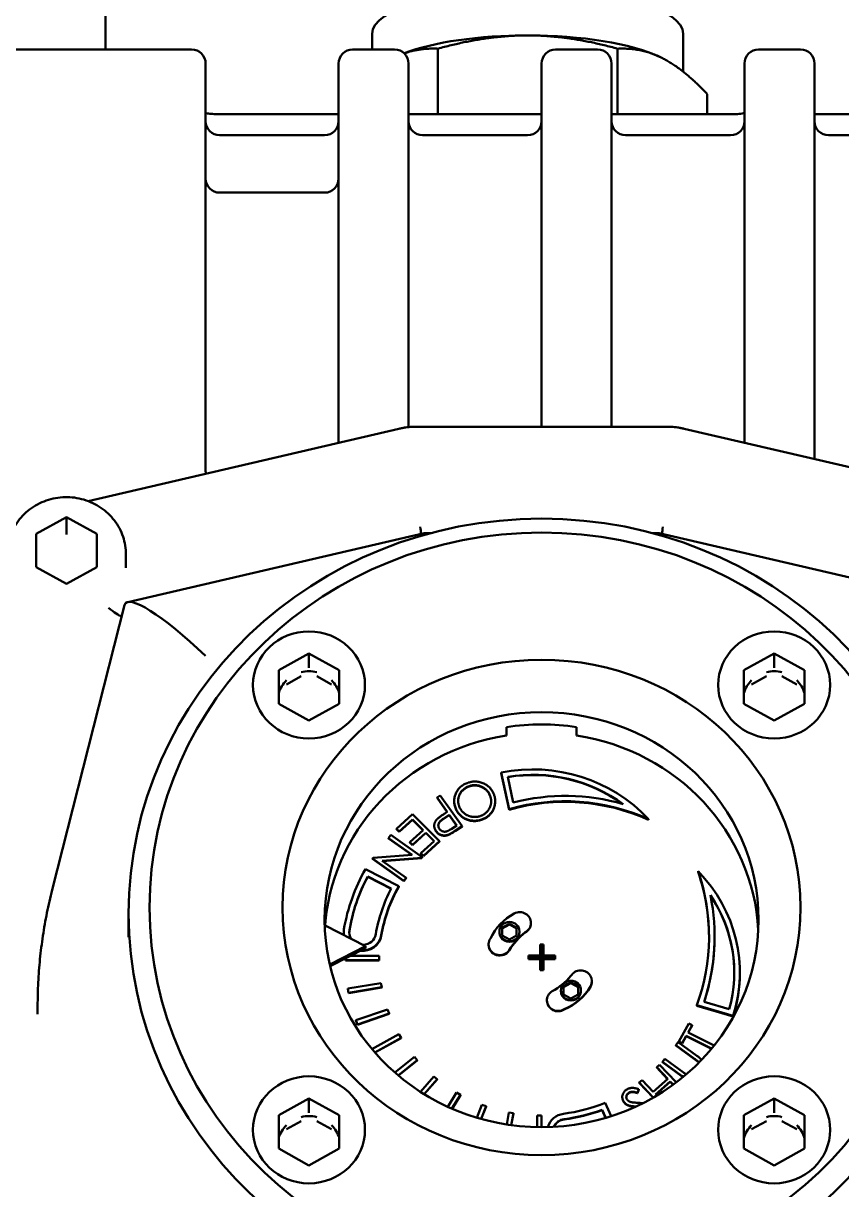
# Model space of a CAD drawing. Header units: inches. Extents: x 11 to 1621, y 11 to 1332.
# Drawn here: x 766.334 to 768.635, y 376.105 to 379.385 of the extents above; entities that cross this region are included whole.
import ezdxf

# ---------------------------------------------------------------- set-up
doc = ezdxf.new("R2010")
doc.units = ezdxf.units.IN
doc.header["$LTSCALE"] = 48
doc.header["$MEASUREMENT"] = 0
doc.layers.add('Visible (ANSI)', color=7, linetype='Continuous', lineweight=50)

msp = doc.modelspace()

# ---------------------------------------------------------------- linework, layer by layer
at = {"layer": 'Visible (ANSI)'}
for p, q in [((766.564929, 392.101354), (766.564929, 379.311432)), ((767.314929, 379.355317), (767.314929, 379.311432)), ((768.189929, 379.355317), (768.189929, 379.2491)), ((767.499838, 379.129505), (767.499838, 379.313891)), ((768.00502, 379.129505), (768.00502, 379.313891)), ((766.807228, 379.311432), (766.000142, 379.311432)), ((767.378094, 379.311432), (767.259984, 379.311432)), ((767.94896, 379.311432), (767.83085, 379.311432)), ((768.123554, 379.291082), (768.123774, 379.290979)), ((768.519827, 379.311432), (768.401716, 379.311432)), ((766.846598, 379.272062), (766.846598, 379.25214)), ((766.846598, 379.010007), (766.846598, 379.25214)), ((767.220614, 379.25214), (767.220614, 379.272083)), ((767.220614, 379.010007), (767.220614, 379.25214)), ((767.417464, 379.272062), (767.417464, 379.25214)), ((767.417464, 379.010007), (767.417464, 379.25214)), ((767.79148, 379.25214), (767.79148, 379.272083)), ((767.79148, 379.010007), (767.79148, 379.25214)), ((767.988331, 379.272062), (767.988331, 379.25214)), ((767.988331, 379.010007), (767.988331, 379.25214)), ((768.362346, 379.271012), (768.362346, 379.266157)), ((768.362346, 379.010007), (768.362346, 379.25214)), ((768.559197, 379.272062), (768.559197, 379.25214)), ((768.559197, 379.010007), (768.559197, 379.25214)), ((768.257611, 379.129505), (768.257611, 379.185979)), ((766.885968, 379.129505), (767.220614, 379.129505)), ((767.417464, 379.129505), (767.79148, 379.129505)), ((767.988331, 379.129505), (768.322976, 379.129505)), ((768.559197, 379.129505), (768.893842, 379.129505)), ((767.181244, 379.070331), (766.885968, 379.070331)), ((767.75211, 379.070331), (767.456834, 379.070331)), ((768.322976, 379.070331), (768.027701, 379.070331)), ((768.893842, 379.070331), (768.598567, 379.070331)), ((766.846598, 379.010007), (766.846598, 378.937394)), ((767.220614, 378.937394), (767.220614, 379.010007)), ((767.417464, 379.010007), (767.417464, 378.937394)), ((767.79148, 378.937394), (767.79148, 379.010007)), ((767.988331, 379.010007), (767.988331, 378.937394)), ((768.362346, 378.937394), (768.362346, 379.010007)), ((768.559197, 379.010007), (768.559197, 378.937394)), ((766.846598, 378.604459), (766.846598, 378.937394)), ((767.220614, 378.937394), (767.220614, 378.604459)), ((767.417464, 378.604459), (767.417464, 378.937394)), ((767.79148, 378.604459), (767.79148, 378.937394)), ((767.988331, 378.604459), (767.988331, 378.937394)), ((768.362346, 378.604459), (768.362346, 378.937394)), ((768.559197, 378.604459), (768.559197, 378.937394)), ((767.181244, 378.909012), (766.885968, 378.909012)), ((766.846598, 378.604459), (766.846598, 378.125441)), ((767.220614, 378.205606), (767.220614, 378.604459)), ((767.417464, 378.604459), (767.417464, 378.249485)), ((767.79148, 378.250357), (767.79148, 378.604459)), ((767.988331, 378.604459), (767.988331, 378.250354)), ((768.362346, 378.205608), (768.362346, 378.604459)), ((768.559197, 378.604459), (768.559197, 378.15982)), ((766.515872, 378.041689), (767.390446, 378.245108)), ((767.436197, 378.250354), (768.146763, 378.250354)), ((768.192514, 378.245108), (769.067088, 378.041689)), ((766.370021, 377.949511), (766.45526, 377.996573)), ((766.45526, 377.996573), (766.540498, 377.949511)), ((766.45526, 377.996573), (766.45526, 377.947653)), ((766.370021, 377.855387), (766.370021, 377.949511)), ((766.540498, 377.949511), (766.540498, 377.855387)), ((766.627659, 377.757648), (767.46116, 377.951513)), ((767.461235, 377.951522), (767.48035, 377.951522)), ((768.10261, 377.951522), (768.121725, 377.951522)), ((768.121801, 377.951513), (768.955302, 377.757648)), ((766.622582, 377.853528), (766.622582, 377.890938)), ((766.45526, 377.808324), (766.370021, 377.855387)), ((766.540498, 377.855387), (766.45526, 377.808324)), ((766.415008, 376.947722), (766.618806, 377.748975)), ((767.052028, 377.565648), (767.137267, 377.61271)), ((767.137267, 377.61271), (767.222506, 377.565648)), ((767.137267, 377.61271), (767.137267, 377.572423)), ((768.360454, 377.565648), (768.445693, 377.61271)), ((768.445693, 377.61271), (768.530932, 377.565648)), ((768.445693, 377.61271), (768.445693, 377.572423)), ((767.052028, 377.471523), (767.052028, 377.565648)), ((767.073769, 377.525853), (767.115527, 377.548909)), ((767.159007, 377.548909), (767.200766, 377.525853)), ((767.222506, 377.565648), (767.222506, 377.471523)), ((768.360454, 377.471523), (768.360454, 377.565648)), ((768.382195, 377.525853), (768.423953, 377.548909)), ((768.467433, 377.548909), (768.509192, 377.525853)), ((768.530932, 377.565648), (768.530932, 377.471523)), ((767.137267, 377.424461), (767.052028, 377.471523)), ((767.222506, 377.471523), (767.137267, 377.424461)), ((768.445693, 377.424461), (768.360454, 377.471523)), ((768.530932, 377.471523), (768.445693, 377.424461)), ((767.693055, 377.405581), (767.693055, 377.382559)), ((767.889905, 377.382559), (767.889905, 377.405581)), ((767.677595, 377.278275), (767.699913, 377.174927)), ((767.677595, 377.276433), (767.677595, 377.278275)), ((767.699913, 377.173085), (767.677595, 377.276433)), ((767.711904, 377.193863), (767.696262, 377.266296)), ((767.497386, 377.207395), (767.506418, 377.213265)), ((767.506418, 377.213265), (767.567807, 377.126873)), ((767.586071, 377.239239), (767.586071, 377.238318)), ((767.64607, 377.214552), (767.64607, 377.213631)), ((767.497386, 377.206474), (767.497386, 377.207395)), ((767.525916, 377.167229), (767.497386, 377.207395)), ((767.525469, 377.166937), (767.497386, 377.206474)), ((767.545527, 377.197888), (767.545527, 377.196968)), ((767.660998, 377.197374), (767.660998, 377.196453)), ((767.383841, 377.119415), (767.42889, 377.160721)), ((767.42889, 377.160721), (767.50481, 377.084993)), ((767.516531, 377.149004), (767.531945, 377.158761)), ((767.516531, 377.148083), (767.531945, 377.15784)), ((767.525916, 377.167229), (767.519468, 377.163026)), ((767.531945, 377.158761), (767.552813, 377.129386)), ((767.531945, 377.158761), (767.531945, 377.15784)), ((767.531945, 377.15784), (767.552366, 377.129095)), ((767.549944, 377.177047), (767.549944, 377.176126)), ((767.625467, 377.14597), (767.625467, 377.146891)), ((767.699913, 377.174927), (767.699913, 377.173085)), ((768.091841, 377.147148), (768.091841, 377.145306)), ((767.383841, 377.118494), (767.383841, 377.119415)), ((767.391305, 377.11196), (767.383841, 377.119415)), ((767.391305, 377.11104), (767.383841, 377.118494)), ((767.391305, 377.11196), (767.428448, 377.146023)), ((767.428448, 377.145102), (767.391305, 377.11104)), ((767.458238, 377.116311), (767.421095, 377.082248)), ((767.428448, 377.145102), (767.428448, 377.146023)), ((767.428448, 377.146023), (767.458238, 377.116311)), ((767.457757, 377.11587), (767.428448, 377.145102)), ((767.489567, 377.128655), (767.489567, 377.127734)), ((767.552813, 377.129386), (767.536847, 377.118996)), ((767.54981, 377.115174), (767.567807, 377.126873)), ((767.567807, 377.125952), (767.54981, 377.114253)), ((767.567807, 377.125952), (767.567807, 377.126873)), ((767.360691, 377.093867), (767.367492, 377.10261)), ((767.360691, 377.092947), (767.360691, 377.093867)), ((767.427446, 377.046437), (767.360691, 377.093867)), ((767.426274, 377.046349), (767.360691, 377.092947)), ((767.367492, 377.10261), (767.4558, 377.03987)), ((767.391305, 377.11196), (767.391305, 377.11104)), ((767.421095, 377.081327), (767.421095, 377.082248)), ((767.421095, 377.082248), (767.428536, 377.074836)), ((767.428536, 377.073915), (767.421095, 377.081327)), ((767.428536, 377.074836), (767.465679, 377.108898)), ((767.465679, 377.107978), (767.428536, 377.073915)), ((767.489418, 377.085225), (767.451944, 377.050867)), ((767.45943, 377.043391), (767.50481, 377.084993)), ((767.50481, 377.084072), (767.45943, 377.04247)), ((767.465679, 377.107978), (767.465679, 377.108898)), ((767.465679, 377.108898), (767.489418, 377.085225)), ((767.488937, 377.084784), (767.465679, 377.107978)), ((767.495001, 377.112289), (767.495001, 377.11321)), ((767.50481, 377.084072), (767.50481, 377.084993)), ((767.527992, 377.101962), (767.527992, 377.102883)), ((767.428536, 377.073915), (767.428536, 377.074836)), ((767.451944, 377.049946), (767.451944, 377.050867)), ((767.451944, 377.050867), (767.45943, 377.043391)), ((767.45943, 377.04247), (767.451944, 377.049946)), ((767.317431, 377.03818), (767.315952, 377.03628)), ((767.315952, 377.035359), (767.315952, 377.03628)), ((767.40426, 376.973539), (767.315952, 377.03628)), ((767.40426, 376.972618), (767.315952, 377.035359)), ((767.317431, 377.03818), (767.427446, 377.046437)), ((767.454365, 377.038032), (767.343135, 377.029902)), ((767.343135, 377.029902), (767.41073, 376.98188)), ((767.454365, 377.037111), (767.34431, 377.029067)), ((767.4558, 377.03987), (767.454365, 377.038032)), ((767.4558, 377.038949), (767.454365, 377.037111)), ((767.454365, 377.037111), (767.454365, 377.038032)), ((767.4558, 377.038949), (767.4558, 377.03987)), ((767.45943, 377.04247), (767.45943, 377.043391)), ((767.389543, 376.958153), (767.295838, 377.006467)), ((767.302425, 376.985961), (767.368439, 376.951925)), ((767.302425, 376.985961), (767.302425, 376.98504)), ((767.302425, 376.98504), (767.368062, 376.951198)), ((768.231736, 376.998568), (768.231736, 377.00041)), ((767.389543, 376.958153), (767.389543, 376.956311)), ((767.41073, 376.98188), (767.40426, 376.973539)), ((767.41073, 376.98096), (767.40426, 376.972618)), ((767.40426, 376.972618), (767.40426, 376.973539)), ((767.41073, 376.98096), (767.41073, 376.98188)), ((766.630063, 376.881448), (766.630063, 376.814911)), ((767.681067, 376.841765), (767.701123, 376.852838)), ((767.701123, 376.852838), (767.721179, 376.841765)), ((767.701123, 376.850536), (767.701123, 376.852838)), ((767.761625, 376.855224), (767.761625, 376.854303)), ((767.296507, 376.7899), (767.182791, 376.848158)), ((767.234957, 376.828927), (767.234957, 376.827085)), ((767.672777, 376.830691), (767.672777, 376.828849)), ((767.701123, 376.850536), (767.681067, 376.839462)), ((767.681067, 376.819618), (767.681067, 376.841765)), ((767.701123, 376.808545), (767.681067, 376.819618)), ((767.721179, 376.839462), (767.701123, 376.850536)), ((767.721179, 376.819618), (767.701123, 376.808545)), ((767.721179, 376.841765), (767.721179, 376.819618)), ((767.729469, 376.830691), (767.729469, 376.828849)), ((767.745466, 376.828917), (767.745466, 376.827996)), ((767.195629, 376.73822), (767.296507, 376.7899)), ((767.296507, 376.7899), (767.296507, 376.784145)), ((767.642392, 376.794567), (767.642392, 376.793647)), ((767.787122, 376.763046), (767.787122, 376.794132)), ((767.787122, 376.794132), (767.797015, 376.794132)), ((767.792068, 376.788727), (767.787122, 376.794132)), ((767.792068, 376.788727), (767.797015, 376.794132)), ((767.792068, 376.757642), (767.792068, 376.788727)), ((767.797015, 376.794132), (767.797015, 376.763046)), ((768.278185, 376.816896), (768.278185, 376.815975)), ((767.296507, 376.784145), (767.196841, 376.733085)), ((767.240443, 376.749996), (767.240443, 376.755423)), ((767.334931, 376.762044), (767.253367, 376.762044)), ((767.334931, 376.749996), (767.334931, 376.762044)), ((767.700433, 376.777434), (767.700433, 376.778355)), ((767.754616, 376.753586), (767.754616, 376.763046)), ((767.754616, 376.763046), (767.787122, 376.763046)), ((767.754616, 376.763046), (767.759562, 376.757642)), ((767.759562, 376.757642), (767.754616, 376.753586)), ((767.787122, 376.753586), (767.754616, 376.753586)), ((767.759562, 376.757642), (767.792068, 376.757642)), ((767.792068, 376.757642), (767.787122, 376.763046)), ((767.792068, 376.757642), (767.787122, 376.753586)), ((767.787122, 376.7225), (767.787122, 376.753586)), ((767.792068, 376.757642), (767.797015, 376.763046)), ((767.792068, 376.757642), (767.792068, 376.726556)), ((767.792068, 376.757642), (767.797015, 376.753586)), ((767.792068, 376.757642), (767.824574, 376.757642)), ((767.797015, 376.763046), (767.82952, 376.763046)), ((767.82952, 376.753586), (767.797015, 376.753586)), ((767.797015, 376.753586), (767.797015, 376.7225)), ((767.824574, 376.757642), (767.82952, 376.763046)), ((767.824574, 376.757642), (767.82952, 376.753586)), ((767.82952, 376.763046), (767.82952, 376.753586)), ((767.240443, 376.749075), (767.240443, 376.749996)), ((767.334931, 376.749996), (767.240443, 376.749996)), ((767.334931, 376.749075), (767.240443, 376.749075)), ((767.334931, 376.749075), (767.334931, 376.749996)), ((767.792068, 376.726556), (767.787122, 376.7225)), ((767.797015, 376.7225), (767.787122, 376.7225)), ((767.792068, 376.726556), (767.797015, 376.7225)), ((767.853328, 376.676807), (767.873937, 376.688186)), ((767.873937, 376.688186), (767.894546, 376.676807)), ((767.873937, 376.685884), (767.873937, 376.688186)), ((767.933013, 376.691325), (767.933013, 376.690404)), ((768.34907, 376.715628), (768.34907, 376.713786)), ((767.33968, 376.686046), (767.246627, 376.670355)), ((767.246627, 376.670355), (767.246627, 376.669434)), ((767.248815, 376.65849), (767.246627, 376.670355)), ((767.248815, 376.657569), (767.246627, 376.669434)), ((767.341867, 376.674181), (767.248815, 376.65849)), ((767.341867, 376.67326), (767.248815, 376.657569)), ((767.248815, 376.657569), (767.248815, 376.65849)), ((767.341867, 376.674181), (767.33968, 376.686046)), ((767.341867, 376.67326), (767.341867, 376.674181)), ((767.84559, 376.665429), (767.84559, 376.663587)), ((767.873937, 376.685884), (767.853328, 376.674505)), ((767.853328, 376.65405), (767.853328, 376.676807)), ((767.894546, 376.674505), (767.873937, 376.685884)), ((767.894546, 376.676807), (767.894546, 376.65405)), ((767.902283, 376.665429), (767.902283, 376.663587)), ((767.806592, 376.637542), (767.806592, 376.636621)), ((767.873937, 376.642671), (767.853328, 376.65405)), ((767.894546, 376.65405), (767.873937, 376.642671)), ((768.228262, 376.621715), (768.228262, 376.623557)), ((768.228262, 376.623557), (768.33009, 376.593865)), ((768.319338, 376.612744), (768.248313, 376.633454)), ((766.374157, 376.621737), (766.374157, 376.598716)), ((767.358156, 376.611991), (767.269366, 376.581086)), ((767.362464, 376.60067), (767.273675, 376.569765)), ((767.362464, 376.599749), (767.273675, 376.568844)), ((767.362464, 376.60067), (767.358156, 376.611991)), ((767.362464, 376.599749), (767.362464, 376.60067)), ((767.8553, 376.611397), (767.8553, 376.612317)), ((768.33009, 376.592023), (768.228262, 376.621715)), ((768.33009, 376.593865), (768.33009, 376.592023)), ((767.269366, 376.581086), (767.269366, 376.580166)), ((767.273675, 376.569765), (767.269366, 376.581086)), ((767.273675, 376.568844), (767.269366, 376.580166)), ((767.273675, 376.568844), (767.273675, 376.569765)), ((768.177605, 376.521566), (768.205628, 376.572164)), ((768.214991, 376.567433), (768.203596, 376.546865)), ((768.214991, 376.566512), (768.203995, 376.546663)), ((768.205628, 376.572164), (768.214991, 376.567433)), ((768.214991, 376.566512), (768.214991, 376.567433)), ((767.389798, 376.54213), (767.314288, 376.500439)), ((767.396097, 376.531696), (767.322346, 376.490976)), ((767.396097, 376.530775), (767.322888, 376.490354)), ((767.396097, 376.531696), (767.389798, 376.54213)), ((767.396097, 376.530775), (767.396097, 376.531696)), ((768.198385, 376.537467), (768.186968, 376.516835)), ((768.198385, 376.536546), (768.186968, 376.515914)), ((768.198385, 376.536546), (768.198385, 376.537467)), ((768.269512, 376.501448), (768.198385, 376.537467)), ((768.268973, 376.5008), (768.198385, 376.536546)), ((768.203596, 376.546865), (768.27645, 376.509971)), ((768.169134, 376.511579), (768.175825, 376.51992)), ((768.169134, 376.510658), (768.169134, 376.511579)), ((768.221823, 376.472913), (768.169134, 376.511579)), ((768.221823, 376.471992), (768.169134, 376.510658)), ((768.175825, 376.51992), (768.228514, 376.481254)), ((768.177605, 376.520645), (768.177605, 376.521566)), ((768.186968, 376.516835), (768.177605, 376.521566)), ((768.186968, 376.515914), (768.177605, 376.520645)), ((768.186968, 376.515914), (768.186968, 376.516835)), ((767.433645, 376.478584), (767.378629, 376.434437)), ((767.441743, 376.469355), (767.388088, 376.4263)), ((767.441743, 376.468434), (767.388648, 376.425828)), ((767.441743, 376.469355), (767.433645, 376.478584)), ((767.441743, 376.468434), (767.441743, 376.469355)), ((768.131483, 376.464655), (768.138174, 376.472997)), ((768.131483, 376.463735), (768.131483, 376.464655)), ((768.184172, 376.425989), (768.131483, 376.464655)), ((768.184172, 376.425068), (768.131483, 376.463735)), ((768.138174, 376.472997), (768.190863, 376.434331)), ((768.115349, 376.448933), (768.12352, 376.456029)), ((768.115349, 376.448012), (768.115349, 376.448933)), ((768.146353, 376.416349), (768.115349, 376.448933)), ((768.145874, 376.415932), (768.115349, 376.448012)), ((768.12352, 376.456029), (768.170411, 376.406752)), ((767.488365, 376.423285), (767.450545, 376.380182)), ((767.498016, 376.415541), (767.461137, 376.373511)), ((767.498016, 376.41462), (767.461662, 376.373188)), ((767.498016, 376.415541), (767.488365, 376.423285)), ((767.498016, 376.41462), (767.498016, 376.415541)), ((768.065884, 376.405874), (768.074055, 376.412991)), ((768.065884, 376.404953), (768.065884, 376.405874)), ((768.105769, 376.36396), (768.065884, 376.405874)), ((768.105203, 376.363635), (768.065884, 376.404953)), ((768.074055, 376.412991), (768.105059, 376.380406)), ((768.105059, 376.380406), (768.146353, 376.416349)), ((768.153596, 376.408746), (768.112302, 376.372804)), ((768.153596, 376.407825), (768.112781, 376.3723)), ((768.153596, 376.407825), (768.153596, 376.408746)), ((768.161674, 376.400256), (768.153596, 376.408746)), ((768.161157, 376.399879), (768.153596, 376.407825)), ((767.052028, 376.314394), (767.137267, 376.361456)), ((767.137267, 376.361456), (767.222506, 376.314394)), ((767.137267, 376.361456), (767.137267, 376.321169)), ((767.552295, 376.377913), (767.528065, 376.337779)), ((767.563206, 376.371889), (767.539529, 376.332672)), ((767.563206, 376.370968), (767.53997, 376.332481)), ((767.563206, 376.371889), (767.552295, 376.377913)), ((767.563206, 376.370968), (767.563206, 376.371889)), ((768.018456, 376.365509), (768.018456, 376.364589)), ((768.037117, 376.376533), (768.037117, 376.377454)), ((768.065118, 376.387104), (768.061253, 376.37701)), ((768.065118, 376.386184), (768.061253, 376.376089)), ((768.061253, 376.376089), (768.061253, 376.37701)), ((768.065118, 376.386184), (768.065118, 376.387104)), ((768.112302, 376.372804), (768.115362, 376.369588)), ((768.360454, 376.314394), (768.445693, 376.361456)), ((768.445693, 376.361456), (768.530932, 376.314394)), ((768.445693, 376.361456), (768.445693, 376.321169)), ((767.623493, 376.343847), (767.609528, 376.307155)), ((767.635331, 376.339726), (767.62161, 376.303676)), ((767.635331, 376.338805), (767.621928, 376.303588)), ((767.635331, 376.339726), (767.623493, 376.343847)), ((767.635331, 376.338805), (767.635331, 376.339726)), ((767.961786, 376.329555), (767.971947, 376.306713)), ((767.961786, 376.328634), (767.961786, 376.329555)), ((767.961786, 376.328634), (767.971585, 376.306606)), ((767.986988, 376.311371), (767.970217, 376.349077)), ((768.022653, 376.351276), (768.022653, 376.352197)), ((768.036631, 376.340781), (768.036631, 376.341701)), ((767.052028, 376.220269), (767.052028, 376.314394)), ((767.073769, 376.274599), (767.115527, 376.297655)), ((767.159007, 376.297655), (767.200766, 376.274599)), ((767.222506, 376.314394), (767.222506, 376.220269)), ((767.699794, 376.322121), (767.693535, 376.288176)), ((767.712201, 376.320029), (767.699794, 376.322121)), ((767.712201, 376.320029), (767.705994, 376.286365)), ((767.712201, 376.319108), (767.70616, 376.286342)), ((767.712201, 376.319108), (767.712201, 376.320029)), ((767.778882, 376.313396), (767.778882, 376.280734)), ((767.79148, 376.313396), (767.778882, 376.313396)), ((767.79148, 376.313396), (767.79148, 376.28061)), ((768.360454, 376.220269), (768.360454, 376.314394)), ((768.382195, 376.274599), (768.423953, 376.297655)), ((768.467433, 376.297655), (768.509192, 376.274599)), ((768.530932, 376.314394), (768.530932, 376.220269)), ((767.137267, 376.173207), (767.052028, 376.220269)), ((767.222506, 376.220269), (767.137267, 376.173207)), ((768.445693, 376.173207), (768.360454, 376.220269)), ((768.530932, 376.220269), (768.445693, 376.173207))]:
    msp.add_line(p, q, dxfattribs=at)
for centre, start, end in [((766.807228, 379.272062), 0, 90), ((767.259984, 379.272062), 90, 179.993353), ((767.378094, 379.272062), 0, 90), ((767.83085, 379.272062), 90, 179.993353), ((767.94896, 379.272062), 0, 90), ((768.401716, 379.272062), 90, 179.956906), ((768.519827, 379.272062), 0, 90), ((766.885968, 379.109701), 180, 270), ((767.181244, 379.109701), 270, 359.999772), ((767.456834, 379.109701), 180, 270), ((767.75211, 379.109701), 270, 359.999807), ((768.027701, 379.109701), 180, 270), ((768.322976, 379.109701), 270, 359.99983), ((768.598567, 379.109701), 180, 270), ((766.885968, 378.948382), 180, 270), ((767.181244, 378.948382), 270, 359.996653)]:
    msp.add_arc(centre, 0.03937, start, end, dxfattribs=at)
for centre, major_axis, ratio, start_param, end_param in [((767.752429, 379.355317), (0.4375, 0), 0.2923717, 0, 3.14159265), ((767.752429, 379.223347), (0.4375, 0), 0.2923717, 1.57079633, 2.48917314), ((767.752429, 379.223347), (0.4375, 0), 0.2923717, 0.55805947, 1.57079633), ((767.450354, 377.991758), (0.009036, -0.07874), 0.03458935, 5.00512536, 5.27367516), ((768.132606, 377.991758), (-0.009036, -0.07874), 0.03458935, 1.00951014, 1.27805995), ((767.492825, 377.675931), (0.031628, -0.275588), 0.03458935, 2.95454443, 3.14556225), ((768.090135, 377.675931), (-0.031628, -0.275588), 0.03458935, 3.13762306, 3.32864088), ((766.846347, 377.525566), (0.22443, -0.229088), 0.17872486, 1.75124598, 3.24990978), ((766.553032, 377.783048), (0.064123, -0.065454), 0.17872486, 5.21345918, 5.97926859), ((767.137267, 377.478298), (-0.088583, 0), 0.95630476, 4.464433, 4.96034496), ((768.445693, 377.478298), (-0.088583, 0), 0.95630476, 4.464433, 4.96034496), ((767.137267, 377.478298), (-0.088583, 0), 0.95630476, 5.51163056, 6.00754251), ((767.137267, 377.478298), (0.088583, 0), 0.95630476, 0.2756428, 0.77155475), ((768.445693, 377.478298), (-0.088583, 0), 0.95630476, 5.51163056, 6.00754251), ((768.445693, 377.478298), (0.088583, 0), 0.95630476, 0.2756428, 0.77155475), ((767.79148, 376.82965), (-0.610236, 0), 0.95630476, 4.55039103, 4.87438693), ((767.79148, 376.806628), (-0.610236, 0), 0.95630476, 4.87438693, 6.2338539), ((767.79148, 376.806628), (0.610236, 0), 0.95630476, 0.04933141, 1.40879837), ((767.765891, 376.869411), (0.436567, 0), 0.95630476, 0.72782987, 1.77445151), ((767.765891, 376.869411), (0.420819, 0), 0.95630476, 0.91858737, 1.73702047), ((767.765891, 376.86849), (-0.420819, 0), 0.95630476, 4.06645335, 4.87815), ((767.858156, 376.674338), (0.546857, 0), 0.95630476, 1.12926751, 1.86436313), ((767.858156, 376.674338), (-0.562605, 0), 0.95630476, 4.41817634, 4.97536487), ((767.858156, 376.672496), (-0.546857, 0), 0.95630476, 4.27086017, 5.00595579), ((767.79148, 376.750917), (-0.563091, 0), 0.95630476, 5.78870879, 6.12250103), ((767.79148, 376.750917), (-0.547343, 0), 0.95630476, 5.81748455, 6.12250103), ((767.79148, 376.749996), (-0.547343, 0), 0.95630476, 5.81748455, 6.12250103), ((767.647337, 376.816896), (0.6151, 0), 0.95630476, 5.94827538, 6.60046138), ((767.912503, 376.715628), (0.436567, 0), 0.95630476, 5.98722932, 7.03385096), ((767.647337, 376.815054), (0.6151, 0), 0.95630476, 0.00156549, 0.31727607), ((767.79148, 376.750917), (-0.472382, 0), 0.95630476, 5.82205244, 6.12250103), ((767.79148, 376.750917), (-0.456634, 0), 0.95630476, 5.78870879, 6.12250103), ((767.79148, 376.749075), (-0.456634, 0), 0.95630476, 5.78870879, 6.12250103), ((767.647337, 376.816896), (0.630848, 0), 0.95630476, 5.97422032, 6.47779045), ((767.912503, 376.715628), (0.420819, 0), 0.95630476, 6.02466036, 6.85544603), ((767.912503, 376.714707), (0.420819, 0), 0.95630476, 0.00114411, 0.57106909), ((767.730129, 376.855224), (0.031496, 0), 0.95630476, 5.22101561, 8.36260827), ((767.79148, 376.749996), (0.15748, 0), 0.95630476, 2.07942296, 2.72433511), ((767.730129, 376.854303), (0.031496, 0), 0.95630476, 5.22101561, 6.28318531), ((767.288186, 376.828927), (-0.053228, 0), 0.95630476, 6.12250103, 6.43738385), ((767.288186, 376.827085), (-0.053228, 0), 0.95630476, 0, 0.1148311), ((767.288186, 376.828927), (-0.03748, 0), 0.95630476, 6.12250103, 6.81682286), ((767.288186, 376.828006), (-0.03748, 0), 0.95630476, 6.12250103, 6.27033913), ((767.288186, 376.827085), (0.053228, 0), 0.95630476, 4.59032821, 6.12250103), ((767.288186, 376.828927), (0.053228, 0), 0.95630476, 4.64809359, 6.12250103), ((767.288186, 376.828927), (0.03748, 0), 0.95630476, 4.7659294, 6.12250103), ((767.701123, 376.828849), (0.028346, 0), 0.95630476, 3.14159265, 6.28318531), ((767.863332, 376.68929), (0.187644, 0), 0.95630476, 2.24994964, 2.62221843), ((767.863332, 376.68837), (-0.187644, 0), 0.95630476, 5.39154229, 5.76381108), ((767.673888, 376.794567), (-0.031496, 0), 0.95630476, 5.70504823, 8.85641757), ((767.673888, 376.793647), (-0.031496, 0), 0.95630476, 0, 2.57323226), ((767.647337, 376.815975), (0.630848, 0), 0.95630476, 5.97568047, 6.28318531), ((767.901517, 376.691325), (0.031496, 0), 0.95630476, 5.77455867, 8.91615133), ((767.728001, 376.818708), (-0.187644, 0), 0.95630476, 2.09017055, 2.46243934), ((767.901517, 376.690404), (0.031496, 0), 0.95630476, 5.77455867, 6.28318531), ((767.912503, 376.713786), (0.436567, 0), 0.95630476, 5.98722932, 6.28318531), ((767.838088, 376.637542), (-0.031496, 0), 0.95630476, 5.28074937, 8.43211871), ((767.873937, 376.663587), (0.028346, 0), 0.95630476, 3.14159265, 6.28318531), ((767.79148, 376.749996), (-0.15748, 0), 0.95630476, 1.98805387, 2.63296602), ((767.79148, 376.749075), (-0.15748, 0), 0.95630476, 1.98805387, 2.63296602), ((767.838088, 376.636621), (-0.031496, 0), 0.95630476, 0, 2.1489334), ((767.79148, 376.750917), (-0.456634, 0), 0.95630476, 1.70649668, 1.97297204), ((767.79148, 376.750917), (0.472382, 0), 0.95630476, 4.84808933, 5.08122104), ((767.79148, 376.749996), (0.472382, 0), 0.95630476, 4.84808933, 5.08122104), ((767.137267, 376.227044), (-0.088583, 0), 0.95630476, 4.464433, 4.96034496), ((767.860457, 376.267815), (-0.053228, 0), 0.95630476, 4.84808933, 6.02420939), ((767.860457, 376.267815), (0.03748, 0), 0.95630476, 1.70649668, 2.74877407), ((767.860457, 376.266894), (-0.03748, 0), 0.95630476, 4.84808933, 5.8616851), ((768.445693, 376.227044), (-0.088583, 0), 0.95630476, 4.464433, 4.96034496), ((767.137267, 376.227044), (-0.088583, 0), 0.95630476, 5.51163056, 6.00754251), ((767.137267, 376.227044), (0.088583, 0), 0.95630476, 0.2756428, 0.77155475), ((768.445693, 376.227044), (-0.088583, 0), 0.95630476, 5.51163056, 6.00754251), ((768.445693, 376.227044), (0.088583, 0), 0.95630476, 0.2756428, 0.77155475)]:
    msp.add_ellipse(centre, major_axis=major_axis, ratio=ratio, start_param=start_param, end_param=end_param, dxfattribs=at)
for centre, major_axis in [((767.79148, 376.881448), (1.161417, 0)), ((767.79148, 376.898714), (1.102362, 0)), ((767.137267, 377.524341), (-0.15748, 0)), ((768.445693, 377.524341), (-0.15748, 0)), ((767.79148, 376.898714), (-0.728346, 0)), ((767.79148, 376.864182), (-0.610236, 0)), ((767.701123, 376.830691), (0.028346, 0)), ((767.873937, 376.665429), (0.028346, 0)), ((767.137267, 376.273087), (-0.15748, 0)), ((768.445693, 376.273087), (-0.15748, 0))]:
    msp.add_ellipse(centre, major_axis=major_axis, ratio=0.95630476, dxfattribs=at)
for points, weights in [([(767.752429, 379.35126), (767.635201, 379.35126), (767.499838, 379.313891)], [1, 1.0379548493, 1]), ([(768.00502, 379.313891), (767.869657, 379.35126), (767.752429, 379.35126)], [1, 1.0379548493, 1]), ([(767.499838, 379.313891), (767.44928, 379.316203), (767.405043, 379.300764)], [1, 1.02808299377, 1.01460847625]), ([(768.131315, 379.287304), (768.072701, 379.316986), (768.00502, 379.313891)], [1, 1.0379548493, 1]), ([(768.257611, 379.185979), (768.189929, 379.257621), (768.131315, 379.287304)], [1, 1.0379548493, 1])]:
    msp.add_rational_spline(points, weights, degree=2, dxfattribs=at)
for points in [[(768.362346, 379.272092), (768.362346, 379.272089), (768.362346, 379.27173), (768.362346, 379.271012)], [(766.846598, 378.125441), (766.846598, 378.123231), (766.84681, 378.120984), (766.847225, 378.118759)]]:
    msp.add_open_spline(points, degree=3, dxfattribs=at)
for points, knots in [([(768.362346, 379.266157), (768.362346, 379.265981), (768.362346, 379.265626), (768.362346, 379.265163), (768.362346, 379.264808), (768.362346, 379.26464), (768.362346, 379.264543), (768.362346, 379.2645), (768.362346, 379.264105), (768.362346, 379.263136), (768.362346, 379.259367), (768.362346, 379.256562), (768.362346, 379.25214)], [0.702895725, 0.702895725, 0.702895725, 0.702895725, 0.71875, 0.734375, 0.7421875, 0.748046875, 0.748046875, 0.75, 0.75, 0.875, 0.875, 1, 1, 1, 1]), ([(766.846598, 379.132577), (766.847243, 379.132463), (766.847902, 379.13235), (766.85258, 379.131584), (766.857115, 379.131009), (766.867441, 379.13006), (766.873441, 379.129721), (766.881625, 379.12953), (766.883798, 379.129505), (766.885968, 379.129505)], [0.204914146, 0.204914146, 0.204914146, 0.204914146, 0.211565905, 0.211565905, 0.25126436, 0.25126436, 0.297448961, 0.297448961, 0.313985679, 0.313985679, 0.313985679, 0.313985679]), ([(768.322976, 379.129505), (768.329481, 379.129505), (768.336069, 379.129738), (768.348467, 379.130623), (768.354438, 379.131298), (768.360521, 379.132262), (768.361447, 379.132417), (768.362346, 379.132577)], [0, 0, 0, 0, 0.04956492, 0.04956492, 0.099648876, 0.099648876, 0.108891875, 0.108891875, 0.108891875, 0.108891875]), ([(767.436197, 378.250354), (767.433121, 378.250354), (767.430044, 378.250284), (767.423898, 378.250003), (767.420828, 378.249793), (767.414701, 378.249232), (767.411643, 378.248882), (767.405547, 378.248041), (767.402509, 378.247551), (767.396457, 378.246433), (767.393444, 378.245805), (767.390446, 378.245108)], [3.141592654, 3.141592654, 3.141592654, 3.141592654, 3.189309955, 3.189309955, 3.237027257, 3.237027257, 3.284744559, 3.284744559, 3.332461861, 3.332461861, 3.380179162, 3.380179162, 3.380179162, 3.380179162]), ([(768.192514, 378.245108), (768.189517, 378.245805), (768.186503, 378.246433), (768.180452, 378.247551), (768.177413, 378.248041), (768.171317, 378.248882), (768.16826, 378.249232), (768.162132, 378.249793), (768.159062, 378.250003), (768.152916, 378.250284), (768.14984, 378.250354), (768.146763, 378.250354)], [2.903006145, 2.903006145, 2.903006145, 2.903006145, 2.950723447, 2.950723447, 2.998440748, 2.998440748, 3.04615805, 3.04615805, 3.093875352, 3.093875352, 3.141592654, 3.141592654, 3.141592654, 3.141592654]), ([(766.622582, 377.890938), (766.622582, 377.90805), (766.619747, 377.925157), (766.60871, 377.957668), (766.600491, 377.973056), (766.579485, 378.000657), (766.566658, 378.012832), (766.537648, 378.032771), (766.521434, 378.040483), (766.487241, 378.050635), (766.469254, 378.053032), (766.433358, 378.052217), (766.415454, 378.04899), (766.381617, 378.037201), (766.365681, 378.028657), (766.337483, 378.007123), (766.325195, 377.994173), (766.305564, 377.965225), (766.298171, 377.949267), (766.289839, 377.919009), (766.287937, 377.904974), (766.287937, 377.890938)], [1.57079633, 1.57079633, 1.57079633, 1.57079633, 1.88471906, 1.88471906, 2.19994561, 2.19994561, 2.51840988, 2.51840988, 2.84053566, 2.84053566, 3.1653255, 3.1653255, 3.49097866, 3.49097866, 3.8154729, 3.8154729, 4.13705489, 4.13705489, 4.45489324, 4.45489324, 4.71238898, 4.71238898, 4.71238898, 4.71238898]), ([(767.549944, 377.177047), (767.549249, 377.178809), (767.547881, 377.182275), (767.546544, 377.187624), (767.545666, 377.192927), (767.545442, 377.19823), (767.545733, 377.203518), (767.546668, 377.208782), (767.5481, 377.214044), (767.55013, 377.219205), (767.552622, 377.224177), (767.555544, 377.228832), (767.558893, 377.233103), (767.562666, 377.236974), (767.56682, 377.24049), (767.571393, 377.243603), (767.576386, 377.246323), (767.579939, 377.247801), (767.581743, 377.248551)], [0, 0, 0, 0, 0.00015098411, 0.00029704723, 0.00044046426, 0.00058127275, 0.00072216621, 0.00086473172, 0.00100902401, 0.00115793068, 0.0013065069, 0.00145096609, 0.00159299329, 0.00173410405, 0.00187499411, 0.00201796537, 0.00216420756, 0.00231513352, 0.00231513352, 0.00231513352, 0.00231513352]), ([(767.581743, 377.248551), (767.583608, 377.24922), (767.587279, 377.250537), (767.592916, 377.251875), (767.598519, 377.252697), (767.6041, 377.252953), (767.609654, 377.252646), (767.615187, 377.251831), (767.620681, 377.250409), (767.626092, 377.248504), (767.631296, 377.246141), (767.636145, 377.243348), (767.640596, 377.240177), (767.644665, 377.236646), (767.648293, 377.232697), (767.651511, 377.228367), (767.654364, 377.223682), (767.65588, 377.220326), (767.656647, 377.218628)], [0, 0, 0, 0, 0.00015290759, 0.0003010216, 0.00044512658, 0.00058778207, 0.00072936667, 0.00087188089, 0.00101699411, 0.00116583812, 0.00131430359, 0.00145889256, 0.00159991713, 0.00174000563, 0.00188022416, 0.00202128614, 0.00216618768, 0.00231472204, 0.00231472204, 0.00231472204, 0.00231472204]), ([(767.560433, 377.18108), (767.560044, 377.182047), (767.559276, 377.183954), (767.558374, 377.186871), (767.557665, 377.189784), (767.557156, 377.192704), (767.556845, 377.195624), (767.556736, 377.198544), (767.556818, 377.201466), (767.557131, 377.204372), (767.557642, 377.207241), (767.558322, 377.210059), (767.559204, 377.212805), (767.560292, 377.215469), (767.561561, 377.218064), (767.563011, 377.220597), (767.564676, 377.223044), (767.566504, 377.225414), (767.568509, 377.227652), (767.570622, 377.229779), (767.572897, 377.231722), (767.575267, 377.233542), (767.577787, 377.235191), (767.580408, 377.23672), (767.583178, 377.238076), (767.585101, 377.238849), (767.586071, 377.239239)], [0, 0, 0, 0, 0.00008296223, 0.00016360182, 0.00024348469, 0.00032237621, 0.00040059375, 0.00047846293, 0.00055631372, 0.00063453127, 0.00071231055, 0.00078931947, 0.00086601808, 0.00094225303, 0.00101818706, 0.00109541452, 0.00117330819, 0.00125191706, 0.00133112435, 0.00140929309, 0.00148675079, 0.00156460159, 0.00164202848, 0.00172045916, 0.00179964839, 0.00188020907, 0.00188020907, 0.00188020907, 0.00188020907]), ([(767.55677, 377.198289), (767.556777, 377.199039), (767.556841, 377.200766), (767.557131, 377.203451), (767.557642, 377.20632), (767.558322, 377.209138), (767.559204, 377.211885), (767.560292, 377.214548), (767.561561, 377.217144), (767.563011, 377.219676), (767.564676, 377.222123), (767.566504, 377.224493), (767.568509, 377.226731), (767.570622, 377.228858), (767.572897, 377.230801), (767.575267, 377.232621), (767.577787, 377.23427), (767.580408, 377.235799), (767.583178, 377.237156), (767.585101, 377.237928), (767.586071, 377.238318)], [0.00049621708, 0.00049621708, 0.00049621708, 0.00049621708, 0.00055631372, 0.00063453127, 0.00071231055, 0.00078931947, 0.00086601808, 0.00094225303, 0.00101818706, 0.00109541452, 0.00117330819, 0.00125191706, 0.00133112435, 0.00140929309, 0.00148675079, 0.00156460159, 0.00164202848, 0.00172045916, 0.00179964839, 0.00188020907, 0.00188020907, 0.00188020907, 0.00188020907]), ([(767.586071, 377.239239), (767.587534, 377.239758), (767.59042, 377.240784), (767.594854, 377.241833), (767.599284, 377.242461), (767.60371, 377.242624), (767.608133, 377.242368), (767.612545, 377.241694), (767.616949, 377.240554), (767.621298, 377.239009), (767.625482, 377.237073), (767.629423, 377.234844), (767.633015, 377.232243), (767.636301, 377.229344), (767.639254, 377.226115), (767.641863, 377.22256), (767.644185, 377.218706), (767.645435, 377.215952), (767.64607, 377.214552)], [0, 0, 0, 0, 0.00011953058, 0.00023582272, 0.00034926428, 0.00046217444, 0.00057463419, 0.00068833212, 0.00080395605, 0.000923722, 0.00104331247, 0.0011596935, 0.00127409315, 0.00138785823, 0.00150179101, 0.0016171394, 0.00173538524, 0.0018575607, 0.0018575607, 0.0018575607, 0.0018575607]), ([(767.586071, 377.238318), (767.587534, 377.238838), (767.59042, 377.239863), (767.594854, 377.240912), (767.599284, 377.24154), (767.60371, 377.241703), (767.608133, 377.241447), (767.612545, 377.240773), (767.616949, 377.239633), (767.621298, 377.238088), (767.625482, 377.236153), (767.629423, 377.233923), (767.633015, 377.231322), (767.636301, 377.228423), (767.639254, 377.225194), (767.641863, 377.22164), (767.644185, 377.217785), (767.645435, 377.215031), (767.64607, 377.213631)], [0, 0, 0, 0, 0.00011953058, 0.00023582272, 0.00034926428, 0.00046217444, 0.00057463419, 0.00068833212, 0.00080395605, 0.000923722, 0.00104331247, 0.0011596935, 0.00127409315, 0.00138785823, 0.00150179101, 0.0016171394, 0.00173538524, 0.0018575607, 0.0018575607, 0.0018575607, 0.0018575607]), ([(767.64607, 377.214552), (767.646461, 377.213586), (767.647237, 377.211668), (767.648114, 377.208727), (767.648866, 377.20581), (767.649375, 377.202887), (767.649649, 377.199958), (767.649777, 377.197031), (767.649656, 377.194103), (767.649348, 377.19119), (767.648848, 377.18831), (767.64813, 377.185492), (767.647254, 377.182736), (767.64616, 377.180054), (767.64491, 377.177429), (767.643441, 377.174885), (767.641779, 377.172416), (767.639955, 377.170014), (767.63798, 377.167735), (767.635904, 377.16558), (767.633682, 377.163621), (767.631368, 377.161797), (767.628936, 377.160152), (767.626399, 377.158664), (767.623756, 377.157324), (767.62191, 377.156578), (767.620984, 377.156204)], [0, 0, 0, 0, 0.00008308521, 0.00016492703, 0.00024505778, 0.00032406625, 0.00040234476, 0.00048089374, 0.00055887835, 0.00063721184, 0.00071566331, 0.00079291654, 0.00086972885, 0.00094660341, 0.00102367479, 0.00110101673, 0.00117950071, 0.0012591364, 0.00133896409, 0.00141688324, 0.00149400425, 0.00157065238, 0.00164680585, 0.00172235384, 0.00179889371, 0.00187601679, 0.00187601679, 0.00187601679, 0.00187601679]), ([(767.656647, 377.218628), (767.657111, 377.217464), (767.658033, 377.215154), (767.65914, 377.211614), (767.659972, 377.208048), (767.660574, 377.204466), (767.660928, 377.200868), (767.661036, 377.197249), (767.660912, 377.193608), (767.6605, 377.189971), (767.659897, 377.186364), (767.659028, 377.182839), (767.657953, 377.179405), (767.65662, 377.176086), (767.655067, 377.172864), (767.653301, 377.169738), (767.651311, 377.166704), (767.649082, 377.163809), (767.646679, 377.161037), (767.644104, 377.158448), (767.641368, 377.15605), (767.638498, 377.153826), (767.635465, 377.151794), (767.63228, 377.149963), (767.628956, 377.14829), (767.626637, 377.14736), (767.625467, 377.146891)], [0, 0, 0, 0, 0.00009987854, 0.00019832902, 0.00029615551, 0.0003928094, 0.00048924194, 0.00058585622, 0.00068305307, 0.00078128301, 0.00087914209, 0.00097599377, 0.00107157752, 0.00116649828, 0.00126100652, 0.00135601963, 0.00145144308, 0.00154802269, 0.00164426652, 0.00174013848, 0.00183446768, 0.00192884252, 0.0020233187, 0.00211833349, 0.00221381541, 0.00231118438, 0.00231118438, 0.00231118438, 0.00231118438]), ([(767.64607, 377.213631), (767.646461, 377.212665), (767.647237, 377.210747), (767.648114, 377.207807), (767.648866, 377.204889), (767.649375, 377.201966), (767.649636, 377.19918), (767.649721, 377.197368), (767.649732, 377.196532)], [0, 0, 0, 0, 0.000083085214, 0.000164927034, 0.000245057781, 0.000324066251, 0.000402344759, 0.000469422485, 0.000469422485, 0.000469422485, 0.000469422485]), ([(767.549944, 377.176126), (767.549249, 377.177888), (767.547881, 377.181354), (767.546544, 377.186703), (767.545685, 377.191894), (767.545527, 377.195325), (767.545527, 377.196968)], [0, 0, 0, 0, 0.000150984109, 0.000297047232, 0.000440464264, 0.000572197001, 0.000572197001, 0.000572197001, 0.000572197001]), ([(767.620984, 377.156204), (767.620025, 377.155851), (767.618122, 377.155151), (767.615188, 377.15437), (767.61224, 377.153709), (767.609238, 377.153311), (767.606209, 377.153036), (767.603147, 377.153015), (767.600048, 377.153125), (767.596938, 377.153474), (767.593856, 377.153976), (767.590847, 377.154639), (767.587946, 377.15553), (767.585112, 377.15652), (767.582402, 377.157739), (767.579769, 377.159095), (767.577238, 377.160633), (767.57481, 377.162349), (767.572497, 377.164199), (767.57032, 377.166189), (767.568308, 377.168335), (767.56643, 377.170611), (767.564708, 377.173031), (767.563109, 377.175569), (767.561665, 377.178255), (767.560847, 377.180131), (767.560433, 377.18108)], [0, 0, 0, 0, 0.00007874915, 0.00015628127, 0.00023323802, 0.00031082764, 0.00038845216, 0.00046635322, 0.00054544752, 0.00062610536, 0.00070627985, 0.00078514019, 0.00086261886, 0.00093978027, 0.00101629901, 0.0010920688, 0.00116895306, 0.00124605871, 0.00132338715, 0.00140003485, 0.0014767698, 0.00155434505, 0.00163231152, 0.00171130102, 0.00179182841, 0.00187424455, 0.00187424455, 0.00187424455, 0.00187424455]), ([(767.660998, 377.196453), (767.660998, 377.196414), (767.660996, 377.195163), (767.660912, 377.192687), (767.6605, 377.189051), (767.659897, 377.185443), (767.659028, 377.181918), (767.657953, 377.178485), (767.65662, 377.175165), (767.655067, 377.171944), (767.653301, 377.168817), (767.651311, 377.165784), (767.649082, 377.162888), (767.646679, 377.160117), (767.644104, 377.157527), (767.641368, 377.155129), (767.638498, 377.152906), (767.635465, 377.150873), (767.63228, 377.149042), (767.628956, 377.147369), (767.626637, 377.14644), (767.625467, 377.14597)], [0.00058272831, 0.00058272831, 0.00058272831, 0.00058272831, 0.00058585622, 0.00068305307, 0.00078128301, 0.00087914209, 0.00097599377, 0.00107157752, 0.00116649828, 0.00126100652, 0.00135601963, 0.00145144308, 0.00154802269, 0.00164426652, 0.00174013848, 0.00183446768, 0.00192884252, 0.0020233187, 0.00211833349, 0.00221381541, 0.00231118438, 0.00231118438, 0.00231118438, 0.00231118438]), ([(767.519468, 377.163026), (767.518126, 377.16215), (767.51555, 377.160466), (767.511887, 377.158001), (767.508592, 377.155705), (767.505681, 377.153563), (767.503099, 377.15163), (767.500906, 377.149838), (767.499047, 377.148247), (767.497998, 377.147187), (767.497518, 377.146702)], [0, 0, 0, 0, 0.00012388053, 0.000237828305, 0.000341409934, 0.000434664765, 0.00051773405, 0.000591371682, 0.000654514331, 0.000707683315, 0.000707683315, 0.000707683315, 0.000707683315]), ([(767.504342, 377.119271), (767.503855, 377.120019), (767.502897, 377.121492), (767.501868, 377.123892), (767.501261, 377.126387), (767.500977, 377.128938), (767.50114, 377.131488), (767.501685, 377.133974), (767.502689, 377.136344), (767.503825, 377.138242), (767.505004, 377.139726), (767.506095, 377.140899), (767.507343, 377.142151), (767.508822, 377.143414), (767.510477, 377.144738), (767.512309, 377.146138), (767.514343, 377.147573), (767.515785, 377.148516), (767.516531, 377.149004)], [0, 0, 0, 0, 0.000069703346, 0.000137202673, 0.000204270115, 0.000272056602, 0.000339624959, 0.000405777908, 0.000472343, 0.000541284194, 0.000578301304, 0.000619784263, 0.000665518348, 0.000715243926, 0.000769848915, 0.000828965888, 0.000892743625, 0.000961250682, 0.000961250682, 0.000961250682, 0.000961250682]), ([(767.501055, 377.12883), (767.501072, 377.129414), (767.501198, 377.130832), (767.501685, 377.133053), (767.502689, 377.135423), (767.503825, 377.137321), (767.505004, 377.138805), (767.506095, 377.139978), (767.507343, 377.14123), (767.508822, 377.142493), (767.510477, 377.143818), (767.512309, 377.145217), (767.514343, 377.146652), (767.515785, 377.147595), (767.516531, 377.148083)], [0.000293399479, 0.000293399479, 0.000293399479, 0.000293399479, 0.000339624959, 0.000405777908, 0.000472343, 0.000541284194, 0.000578301304, 0.000619784263, 0.000665518348, 0.000715243926, 0.000769848915, 0.000828965888, 0.000892743625, 0.000961250682, 0.000961250682, 0.000961250682, 0.000961250682]), ([(767.625467, 377.146891), (767.623565, 377.146206), (767.61983, 377.144861), (767.614086, 377.143507), (767.608405, 377.142645), (767.602751, 377.142336), (767.597151, 377.142626), (767.591583, 377.143421), (767.586073, 377.144819), (767.58065, 377.146702), (767.57545, 377.149071), (767.570587, 377.151866), (767.566129, 377.155063), (767.562073, 377.158671), (767.558402, 377.162663), (767.555138, 377.167074), (767.55227, 377.171877), (767.550727, 377.175307), (767.549944, 377.177047)], [0, 0, 0, 0, 0.00015581792, 0.00030613583, 0.00045308209, 0.00059680309, 0.00073992988, 0.0008827955, 0.00102818804, 0.00117671152, 0.00132505115, 0.00146951756, 0.00161155187, 0.00175187124, 0.00189398979, 0.00203742846, 0.00218493948, 0.00233690152, 0.00233690152, 0.00233690152, 0.00233690152]), ([(767.625467, 377.14597), (767.623565, 377.145285), (767.61983, 377.14394), (767.614086, 377.142586), (767.608405, 377.141724), (767.602751, 377.141415), (767.597151, 377.141705), (767.591583, 377.1425), (767.586073, 377.143898), (767.58065, 377.145781), (767.57545, 377.14815), (767.570587, 377.150945), (767.566129, 377.154142), (767.562073, 377.157751), (767.558402, 377.161742), (767.555138, 377.166154), (767.55227, 377.170956), (767.550727, 377.174386), (767.549944, 377.176126)], [0, 0, 0, 0, 0.00015581792, 0.00030613583, 0.00045308209, 0.00059680309, 0.00073992988, 0.0008827955, 0.00102818804, 0.00117671152, 0.00132505115, 0.00146951756, 0.00161155187, 0.00175187124, 0.00189398979, 0.00203742846, 0.00218493948, 0.00233690152, 0.00233690152, 0.00233690152, 0.00233690152]), ([(767.497518, 377.146702), (767.496958, 377.146082), (767.495858, 377.144864), (767.494367, 377.142955), (767.493077, 377.140997), (767.492033, 377.138972), (767.491101, 377.13695), (767.490416, 377.134859), (767.489941, 377.13273), (767.489617, 377.130571), (767.48953, 377.128392), (767.489673, 377.126209), (767.48999, 377.12402), (767.490587, 377.121844), (767.491347, 377.11966), (767.492371, 377.1175), (767.49354, 377.115311), (767.494507, 377.113919), (767.495001, 377.11321)], [0, 0, 0, 0, 0.000065451087, 0.00012854783, 0.000190184202, 0.000250040123, 0.000308743732, 0.000366546159, 0.000424675927, 0.00048257402, 0.000540540349, 0.000598561209, 0.000657094877, 0.00071683445, 0.000778009891, 0.000840704387, 0.000906104721, 0.000974121905, 0.000974121905, 0.000974121905, 0.000974121905]), ([(767.495001, 377.112289), (767.494507, 377.112998), (767.49354, 377.11439), (767.492371, 377.116579), (767.491347, 377.118739), (767.490587, 377.120923), (767.48999, 377.123099), (767.489673, 377.125289), (767.489572, 377.126833), (767.489567, 377.127647), (767.489567, 377.127734)], [0, 0, 0, 0, 0.000068120358, 0.000133619896, 0.000196409492, 0.000257677729, 0.000317507919, 0.000376130376, 0.000434239246, 0.000441207732, 0.000441207732, 0.000441207732, 0.000441207732]), ([(767.536847, 377.118996), (767.536107, 377.11852), (767.534684, 377.117604), (767.53258, 377.116357), (767.530607, 377.115265), (767.52879, 377.114269), (767.527049, 377.113496), (767.525453, 377.112843), (767.523987, 377.112313), (767.522206, 377.111878), (767.520057, 377.111553), (767.517484, 377.11161), (767.514917, 377.112028), (767.512425, 377.11287), (767.510032, 377.113985), (767.507885, 377.115476), (767.50592, 377.1172), (767.504871, 377.118576), (767.504342, 377.119271)], [0, 0, 0, 0, 0.000067942929, 0.000130632108, 0.00018841481, 0.00024161035, 0.000290005176, 0.000334464074, 0.000373832215, 0.000409183985, 0.000474350625, 0.000538826445, 0.000604260167, 0.00067180184, 0.00073948991, 0.000806219475, 0.000873238031, 0.000941529264, 0.000941529264, 0.000941529264, 0.000941529264]), ([(767.527992, 377.102883), (767.528569, 377.103102), (767.529839, 377.103582), (767.531844, 377.104529), (767.53413, 377.105729), (767.536745, 377.107095), (767.539585, 377.108801), (767.54275, 377.110686), (767.546185, 377.112848), (767.548567, 377.114376), (767.54981, 377.115174)], [0, 0, 0, 0, 0.000047244846, 0.000103887347, 0.00017007835, 0.000245843384, 0.000330610561, 0.000425294469, 0.000529741388, 0.000643664917, 0.000643664917, 0.000643664917, 0.000643664917]), ([(767.54981, 377.114253), (767.548567, 377.113456), (767.546185, 377.111927), (767.54275, 377.109766), (767.539585, 377.10788), (767.536745, 377.106174), (767.53413, 377.104808), (767.531844, 377.103608), (767.529839, 377.102661), (767.528569, 377.102181), (767.527992, 377.101962)], [0, 0, 0, 0, 0.000114049345, 0.000218611615, 0.000313400092, 0.000398260884, 0.000474109593, 0.000540373696, 0.000597078753, 0.000644375776, 0.000644375776, 0.000644375776, 0.000644375776]), ([(767.495001, 377.11321), (767.495512, 377.112519), (767.496516, 377.111164), (767.498183, 377.109303), (767.499928, 377.107624), (767.501769, 377.106142), (767.503692, 377.104834), (767.505738, 377.103772), (767.507841, 377.102847), (767.510025, 377.102136), (767.512259, 377.101611), (767.514504, 377.101254), (767.516755, 377.101055), (767.519002, 377.101055), (767.521253, 377.101253), (767.523504, 377.101615), (767.525769, 377.102133), (767.527245, 377.102631), (767.527992, 377.102883)], [0, 0, 0, 0, 0.000067638219, 0.000132697267, 0.000195561024, 0.000256654766, 0.000316441553, 0.000375629592, 0.000434304566, 0.000493203044, 0.000551748373, 0.000609932969, 0.000666988407, 0.000724381339, 0.000781436777, 0.000839621373, 0.00089871305, 0.000959210512, 0.000959210512, 0.000959210512, 0.000959210512]), ([(767.527992, 377.101962), (767.527245, 377.10171), (767.525769, 377.101212), (767.523504, 377.100694), (767.521253, 377.100333), (767.519002, 377.100134), (767.516755, 377.100134), (767.514504, 377.100333), (767.512259, 377.10069), (767.510025, 377.101215), (767.507841, 377.101926), (767.505738, 377.102851), (767.503692, 377.103913), (767.501769, 377.105221), (767.499928, 377.106704), (767.498183, 377.108382), (767.496516, 377.110243), (767.495512, 377.111598), (767.495001, 377.112289)], [0, 0, 0, 0, 0.00006053383, 0.000119661029, 0.000177880603, 0.00023497034, 0.000292397774, 0.00034948751, 0.000407707084, 0.000466287607, 0.000525221492, 0.000583931739, 0.000643155358, 0.000702978086, 0.000764108554, 0.000827010101, 0.000892108259, 0.000959787139, 0.000959787139, 0.000959787139, 0.000959787139]), ([(766.415008, 376.947722), (766.409591, 376.926427), (766.404704, 376.905001), (766.396003, 376.86194), (766.392189, 376.840305), (766.385643, 376.796876), (766.382911, 376.775083), (766.378537, 376.731391), (766.376895, 376.709492), (766.374705, 376.665641), (766.374157, 376.643689), (766.374157, 376.621737)], [4.473786512, 4.473786512, 4.473786512, 4.473786512, 4.521507005, 4.521507005, 4.569227499, 4.569227499, 4.616947993, 4.616947993, 4.664668487, 4.664668487, 4.71238898, 4.71238898, 4.71238898, 4.71238898]), ([(768.234289, 376.462638), (768.234198, 376.462741), (768.234106, 376.462844), (768.234013, 376.462945), (768.233689, 376.463295), (768.233344, 376.463629), (768.232997, 376.463959), (768.232583, 376.464352), (768.232165, 376.46474), (768.231738, 376.46512), (768.231247, 376.465559), (768.230744, 376.465987), (768.230237, 376.466408), (768.229661, 376.466886), (768.229078, 376.467356), (768.228492, 376.467823), (768.227833, 376.468348), (768.227171, 376.468869), (768.226505, 376.469386), (768.225773, 376.469954), (768.225037, 376.470518), (768.224296, 376.471075), (768.223476, 376.471693), (768.22265, 376.472303), (768.221823, 376.472913)], [0.00001986669, 0.00001986669, 0.00001986669, 0.00001986669, 0.000030606845, 0.000030606845, 0.000030606845, 0.00006782602, 0.00006782602, 0.00006782602, 0.000112169305, 0.000112169305, 0.000112169305, 0.000163310253, 0.000163310253, 0.000163310253, 0.000221300567, 0.000221300567, 0.000221300567, 0.000286529687, 0.000286529687, 0.000286529687, 0.000358222815, 0.000358222815, 0.000358222815, 0.000437617976, 0.000437617976, 0.000437617976, 0.000437617976]), ([(768.233851, 376.462196), (768.233575, 376.462484), (768.232876, 376.463159), (768.231682, 376.464267), (768.230175, 376.465551), (768.228422, 376.466964), (768.226442, 376.46852), (768.224222, 376.470221), (768.22265, 376.471382), (768.221823, 376.471992)], [0.00003675241, 0.00003675241, 0.00003675241, 0.00003675241, 0.00006782602, 0.000112169305, 0.000163310253, 0.000221300567, 0.000286529687, 0.000358222815, 0.000437617976, 0.000437617976, 0.000437617976, 0.000437617976]), ([(768.228514, 376.481254), (768.229461, 376.480548), (768.231306, 376.479173), (768.233932, 376.47707), (768.236395, 376.475041), (768.23862, 376.472996), (768.240329, 376.471363), (768.241274, 376.470389), (768.241553, 376.470093)], [0, 0, 0, 0, 0.05429577, 0.105843458, 0.154931705, 0.201333921, 0.245367145, 0.264210185, 0.264210185, 0.264210185, 0.264210185]), ([(768.189732, 376.422018), (768.188948, 376.42256), (768.187091, 376.423879), (768.185246, 376.425213), (768.184172, 376.425989)], [0.000415737706, 0.000415737706, 0.000415737706, 0.000415737706, 0.000489358903, 0.00059173907, 0.00059173907, 0.00059173907, 0.00059173907]), ([(768.189126, 376.421519), (768.188547, 376.421924), (768.186891, 376.423102), (768.185246, 376.424292), (768.184172, 376.425068)], [0.0004347599, 0.0004347599, 0.0004347599, 0.0004347599, 0.000489358903, 0.00059173907, 0.00059173907, 0.00059173907, 0.00059173907]), ([(768.190863, 376.434331), (768.191607, 376.433789), (768.193028, 376.432754), (768.195043, 376.431278), (768.196735, 376.430078), (768.197747, 376.429367), (768.198156, 376.429086)], [0, 0, 0, 0, 0.000071229369, 0.000136064464, 0.000193383138, 0.000231742352, 0.000231742352, 0.000231742352, 0.000231742352]), ([(768.022653, 376.352197), (768.022061, 376.353163), (768.020893, 376.355066), (768.019599, 376.358117), (768.018782, 376.361268), (768.018402, 376.364485), (768.018486, 376.367712), (768.019053, 376.370892), (768.020049, 376.374011), (768.021535, 376.377005), (768.023401, 376.379837), (768.025662, 376.382402), (768.028223, 376.384738), (768.030171, 376.38603), (768.031155, 376.386682)], [0, 0, 0, 0, 0.00008936755, 0.00017615486, 0.00026195251, 0.00034797106, 0.00043404843, 0.00051901813, 0.00060494103, 0.00069375473, 0.00078300009, 0.00087164269, 0.00096116407, 0.00105250425, 0.00105250425, 0.00105250425, 0.00105250425]), ([(768.022653, 376.351276), (768.022061, 376.352242), (768.020893, 376.354145), (768.019599, 376.357196), (768.018782, 376.360347), (768.018489, 376.362829), (768.018456, 376.364248), (768.018456, 376.364589)], [0, 0, 0, 0, 0.000089367553, 0.000176154864, 0.000261952508, 0.000347971062, 0.00037517618, 0.00037517618, 0.00037517618, 0.00037517618]), ([(768.037117, 376.377454), (768.036243, 376.376872), (768.034559, 376.375752), (768.032536, 376.373599), (768.03102, 376.371226), (768.030075, 376.368633), (768.029666, 376.365969), (768.029855, 376.363327), (768.030571, 376.360755), (768.031499, 376.359213), (768.031972, 376.358427)], [0, 0, 0, 0, 0.000080062399, 0.000154346903, 0.000226332139, 0.000298152319, 0.000369369065, 0.000437250517, 0.000505814257, 0.000577082927, 0.000577082927, 0.000577082927, 0.000577082927]), ([(768.037117, 376.376533), (768.036243, 376.375951), (768.034559, 376.374831), (768.032536, 376.372679), (768.03102, 376.370305), (768.030077, 376.367716), (768.029799, 376.365912), (768.029764, 376.365012)], [0, 0, 0, 0, 0.000080062399, 0.000154346903, 0.000226332139, 0.000298152319, 0.000369123604, 0.000369123604, 0.000369123604, 0.000369123604]), ([(768.031155, 376.386682), (768.03225, 376.387304), (768.03443, 376.38854), (768.037974, 376.389852), (768.041648, 376.390758), (768.044836, 376.391112), (768.047498, 376.391141), (768.049638, 376.391009), (768.051908, 376.390726), (768.054304, 376.390305), (768.056829, 376.389726), (768.059485, 376.389011), (768.062261, 376.388112), (768.064148, 376.387447), (768.065118, 376.387104)], [0, 0, 0, 0, 0.000097164538, 0.000193336316, 0.000289078058, 0.000386449027, 0.000437623375, 0.000492272811, 0.000550093575, 0.000612409863, 0.000678287935, 0.000748422753, 0.000823107859, 0.000902089515, 0.000902089515, 0.000902089515, 0.000902089515]), ([(768.061253, 376.37701), (768.060475, 376.377284), (768.058972, 376.377812), (768.056764, 376.378479), (768.054711, 376.379054), (768.052804, 376.379522), (768.051039, 376.379893), (768.049408, 376.380121), (768.047918, 376.380256), (768.046137, 376.380286), (768.044036, 376.380089), (768.041623, 376.37952), (768.039275, 376.378698), (768.037841, 376.377871), (768.037117, 376.377454)], [0, 0, 0, 0, 0.000063328139, 0.000122376345, 0.000176838173, 0.00022676112, 0.000272756869, 0.000314830962, 0.000352661837, 0.000386972198, 0.000450822589, 0.000513295923, 0.000576486569, 0.000640943359, 0.000640943359, 0.000640943359, 0.000640943359]), ([(768.061253, 376.376089), (768.060475, 376.376363), (768.058972, 376.376891), (768.056764, 376.377558), (768.054711, 376.378133), (768.052804, 376.378601), (768.051039, 376.378972), (768.049408, 376.3792), (768.047918, 376.379335), (768.046137, 376.379365), (768.044036, 376.379168), (768.041623, 376.378599), (768.039275, 376.377777), (768.037841, 376.37695), (768.037117, 376.376533)], [0, 0, 0, 0, 0.000063328139, 0.000122376345, 0.000176838173, 0.00022676112, 0.000272756869, 0.000314830962, 0.000352661837, 0.000386972198, 0.000450822589, 0.000513295923, 0.000576486569, 0.000640943359, 0.000640943359, 0.000640943359, 0.000640943359]), ([(768.036631, 376.341701), (768.035891, 376.34198), (768.03443, 376.342528), (768.032342, 376.343524), (768.030405, 376.344672), (768.028578, 376.345916), (768.026895, 376.347303), (768.025323, 376.348794), (768.023898, 376.350429), (768.02307, 376.351605), (768.022653, 376.352197)], [0, 0, 0, 0, 0.00006049943, 0.000119328791, 0.000177123738, 0.000233671807, 0.000289651818, 0.000345858069, 0.00040190521, 0.000458586112, 0.000458586112, 0.000458586112, 0.000458586112]), ([(768.036631, 376.340781), (768.035891, 376.341059), (768.03443, 376.341607), (768.032342, 376.342603), (768.030405, 376.343751), (768.028578, 376.344995), (768.026895, 376.346382), (768.025323, 376.347873), (768.023898, 376.349508), (768.02307, 376.350685), (768.022653, 376.351276)], [0, 0, 0, 0, 0.00006049943, 0.000119328791, 0.000177123738, 0.000233671807, 0.000289651818, 0.000345858069, 0.00040190521, 0.000458586112, 0.000458586112, 0.000458586112, 0.000458586112]), ([(768.031972, 376.358427), (768.032307, 376.357961), (768.032979, 376.357027), (768.034182, 376.355775), (768.03549, 376.354612), (768.036985, 376.353586), (768.038689, 376.352633), (768.040696, 376.351823), (768.042994, 376.351107), (768.044644, 376.350741), (768.045509, 376.35055)], [0, 0, 0, 0, 0.000044626416, 0.000089536309, 0.000134034224, 0.000179437647, 0.000228295569, 0.000282866528, 0.000343740948, 0.000410804151, 0.000410804151, 0.000410804151, 0.000410804151]), ([(768.056774, 376.338643), (768.056184, 376.338688), (768.054348, 376.338836), (768.051396, 376.339134), (768.048027, 376.339471), (768.045035, 376.339887), (768.042399, 376.340265), (768.040147, 376.340713), (768.038253, 376.34116), (768.037137, 376.341533), (768.036631, 376.341701)], [0.000059547082, 0.000059547082, 0.000059547082, 0.000059547082, 0.000104673921, 0.000199951515, 0.000285746289, 0.000362775274, 0.000430372845, 0.000488788958, 0.000538040167, 0.000578838809, 0.000578838809, 0.000578838809, 0.000578838809]), ([(768.055073, 376.33786), (768.05505, 376.337862), (768.053782, 376.337973), (768.051396, 376.338213), (768.048027, 376.33855), (768.045035, 376.338966), (768.042399, 376.339345), (768.040147, 376.339793), (768.038253, 376.340239), (768.037137, 376.340612), (768.036631, 376.340781)], [0.000102924689, 0.000102924689, 0.000102924689, 0.000102924689, 0.000104673921, 0.000199951515, 0.000285746289, 0.000362775274, 0.000430372845, 0.000488788958, 0.000538040167, 0.000578838809, 0.000578838809, 0.000578838809, 0.000578838809]), ([(768.045509, 376.35055), (768.045818, 376.350499), (768.046551, 376.350379), (768.047846, 376.350209), (768.04952, 376.350053), (768.051565, 376.349856), (768.053981, 376.349677), (768.056769, 376.349455), (768.059936, 376.349256), (768.062174, 376.349107), (768.063351, 376.349029)], [0, 0, 0, 0, 0.000023873152, 0.000056700158, 0.000099546848, 0.000151933179, 0.000213254678, 0.000284121815, 0.000365053398, 0.000454973085, 0.000454973085, 0.000454973085, 0.000454973085]), ([(768.063351, 376.349029), (768.06478, 376.348932), (768.067552, 376.348742), (768.071565, 376.348337), (768.074255, 376.347999), (768.075602, 376.347793), (768.07571, 376.347776)], [0, 0, 0, 0, 0.000109388033, 0.000212260445, 0.000308144333, 0.000316492398, 0.000316492398, 0.000316492398, 0.000316492398])]:
    msp.add_open_spline(points, degree=3, knots=knots, dxfattribs=at)

doc.saveas('drawing.dxf')
